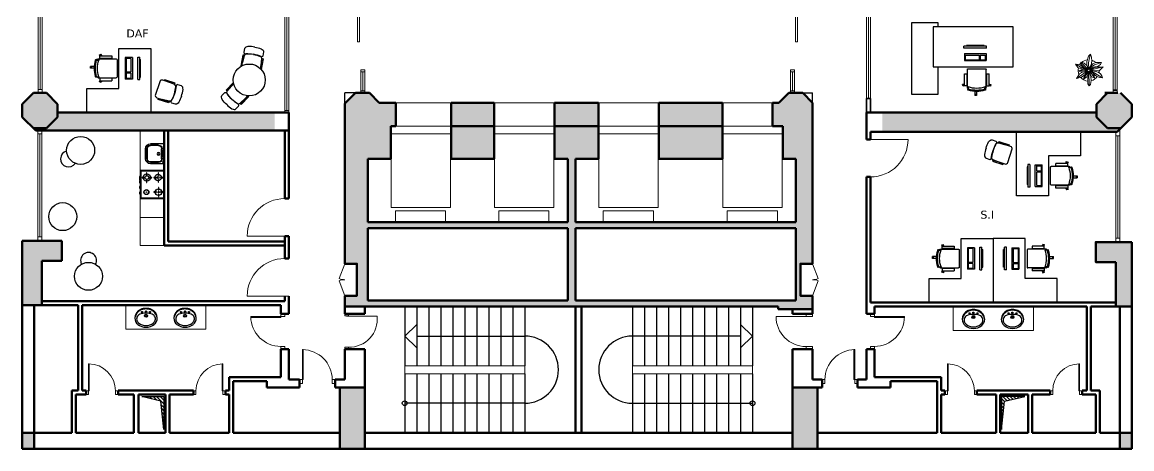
# Model space of a CAD drawing. Header units: millimetres. Extents: x 253 to 682, y -1208 to -847.
# Drawn here: x 324.19 to 351.91, y -913.86 to -903.19 of the extents above; entities that cross this region are included whole.
import ezdxf

# ---------------------------------------------------------------- set-up
doc = ezdxf.new("R2010")
doc.units = ezdxf.units.MM
doc.header["$LTSCALE"] = 10
doc.header["$MEASUREMENT"] = 0
doc.layers.add('a construire', color=7, linetype='Continuous', true_color=0xe60000)
for name, color, linetype in [('COTATION', 203, 'Continuous'), ('Escalier', 241, 'Continuous'), ('HACHURE', 252, 'Continuous'), ('Mobilier', 154, 'Continuous'), ('sanetaire', 4, 'Continuous'), ('Sanitaire', 4, 'Continuous'), ('SANITAIRES', 4, 'Continuous'), ('TEXTE', 1, 'Continuous'), ('TREE', 84, 'Continuous')]:
    doc.layers.add(name, color=color, linetype=linetype)
for name, color, linetype, lineweight in [('faux  plafond', 143, 'Continuous', 9), ('men-porte', 30, 'Continuous', 5), ('Men_porte', 30, 'Continuous', 5), ('MUR', 5, 'Continuous', 50), ('mur-bas', 190, 'Continuous', 20), ('SANIT', 8, 'Continuous', 0)]:
    doc.layers.add(name, color=color, linetype=linetype, lineweight=lineweight)
doc.layers.add('hachures++', color=7, linetype='Continuous', lineweight=5, true_color=0xa8a8a8)
doc.styles.add('Verdana', font='verdana.ttf')

# ---------------------------------------------------------------- blocks, each defined once
blk = doc.blocks.new('A$C091A745A')
at = {"layer": 'Men_porte'}
for p, q in [((0.816, 0.85), (0.796, 0.85)), ((0.796, 0.85), (0.796, 0.1)), ((0.816, 0.1), (0.816, 0.85)), ((0, 0.1), (0, 0)), ((0.07, 0.1), (0, 0.1)), ((0, 0), (0.07, 0)), ((0.07, 0), (0.07, 0.1)), ((0.816, 0.1), (0.796, 0.1)), ((0.816, 0), (0.816, 0.1)), ((0.816, 0.1), (0.886, 0.1)), ((0.886, 0), (0.816, 0)), ((0.886, 0.1), (0.886, 0))]:
    blk.add_line(p, q, dxfattribs=at)
blk.add_arc((0.823, 0.097), 0.753, 90.5347, 179.7782, dxfattribs=at)
blk = doc.blocks.new('LA-JA')
at = {"layer": 'SANITAIRES'}
for centre, radius in [((-0.1, -0.093), 0.015), ((0, -0.187), 0.0375), ((0, -0.187), 0.023), ((0, -0.08), 0.0175), ((0.1, -0.093), 0.015)]:
    blk.add_circle(centre, radius, dxfattribs=at)
for centre, radius, start, end in [((0, -0.352), 0.352, 90, 112.7144), ((0, -0.352), 0.352, 67.2856, 90), ((-0.024, -0.278), 0.258, 172.5047, 172.5047), ((-0.045, -0.244), 0.235, 112.7144, 180), ((-0.08, -0.244), 0.2, 180, 230.9171), ((-0.024, -0.278), 0.258, 112.1793, 169.0033), ((-0.114, -0.262), 0.121, 110.3585, 207.069), ((0.024, -0.278), 0.258, 7.4953, 7.4953), ((0, -0.57), 0.45, 90, 110.3585), ((0, -0.352), 0.336, 90, 111.2533), ((0, -0.352), 0.336, 68.7467, 90), ((0, -0.57), 0.45, 69.6415, 90), ((0.024, -0.278), 0.258, 10.9967, 67.8207), ((0.045, -0.244), 0.235, 0, 67.2856), ((0.114, -0.262), 0.121, 332.931, 69.6415), ((0.08, -0.244), 0.2, 309.0829, 0), ((-0.08, -0.244), 0.16, 207.069, 230.9171), ((0, -0.146), 0.327, 230.9171, 270), ((0, -0.146), 0.287, 230.9171, 270), ((0, -0.146), 0.287, 270, 309.0829), ((0, -0.146), 0.327, 270, 309.0829), ((0.08, -0.244), 0.16, 309.0829, 332.931)]:
    blk.add_arc(centre, radius, start, end, dxfattribs=at)
blk = doc.blocks.new('LAV')
blk.add_blockref('LA-JA', (-0.003, 0.302))
blk = doc.blocks.new('ENCIMERA')
at = {"layer": 'SANIT', "ltscale": 0.5}
blk.add_blockref('LAV', (0.003, -0.067), dxfattribs=at)
blk = doc.blocks.new('treee')
at = {"layer": 'mur-bas', "ltscale": 2}
for p, q in [((0.6, 0), (0, 0)), ((0.6, -2), (0.6, 0)), ((0.6, -2), (0, -2))]:
    blk.add_line(p, q, dxfattribs=at)
at = {"layer": 'sanetaire', "ltscale": 0.5, "rotation": 90}
for p in [(0.311, -0.521), (0.311, -1.496)]:
    blk.add_blockref('ENCIMERA', p, dxfattribs=at)
blk = doc.blocks.new('etetetetet555')
at = {"layer": 'Sanitaire'}
for p, q in [((0.059, -0.148), (0.059, -0.155)), ((0.124, -0.148), (0.059, -0.148)), ((0.059, -0.155), (0.124, -0.155)), ((0.124, -0.155), (0.124, -0.148)), ((0.179, -0.032), (0.172, -0.032)), ((0.172, -0.032), (0.172, -0.097)), ((0.172, -0.097), (0.179, -0.097)), ((0.179, -0.193), (0.172, -0.193)), ((0.172, -0.193), (0.172, -0.259)), ((0.172, -0.259), (0.179, -0.259)), ((0.179, -0.097), (0.179, -0.032)), ((0.179, -0.259), (0.179, -0.193)), ((0.223, -0.148), (0.223, -0.155)), ((0.288, -0.148), (0.223, -0.148)), ((0.223, -0.155), (0.288, -0.155)), ((0.288, -0.155), (0.288, -0.148)), ((0.423, -0.14), (0.423, -0.147)), ((0.489, -0.14), (0.423, -0.14)), ((0.423, -0.147), (0.489, -0.147)), ((0.489, -0.147), (0.489, -0.14)), ((0.543, -0.032), (0.536, -0.032)), ((0.536, -0.032), (0.536, -0.097)), ((0.536, -0.097), (0.543, -0.097)), ((0.543, -0.193), (0.536, -0.193)), ((0.536, -0.193), (0.536, -0.259)), ((0.536, -0.259), (0.543, -0.259)), ((0.543, -0.097), (0.543, -0.032)), ((0.543, -0.259), (0.543, -0.193)), ((0.587, -0.14), (0.587, -0.147)), ((0.652, -0.14), (0.587, -0.14)), ((0.587, -0.147), (0.652, -0.147)), ((0.652, -0.147), (0.652, -0.14)), ((0.054, -0.437), (0.054, -0.444)), ((0.119, -0.437), (0.054, -0.437)), ((0.054, -0.444), (0.119, -0.444)), ((0.119, -0.444), (0.119, -0.437)), ((0.179, -0.311), (0.172, -0.311)), ((0.172, -0.311), (0.172, -0.376)), ((0.172, -0.376), (0.179, -0.376)), ((0.179, -0.49), (0.172, -0.49)), ((0.172, -0.49), (0.172, -0.555)), ((0.179, -0.376), (0.179, -0.311)), ((0.179, -0.555), (0.179, -0.49)), ((0.233, -0.437), (0.233, -0.444)), ((0.298, -0.437), (0.233, -0.437)), ((0.233, -0.444), (0.298, -0.444)), ((0.298, -0.444), (0.298, -0.437)), ((0.172, -0.555), (0.179, -0.555))]:
    blk.add_line(p, q, dxfattribs=at)
for points in [[(0.7, -0.6), (0.7, 0), (0, 0), (0, -0.6)], [(0.684, -0.584), (0.684, -0.016), (0.016, -0.016), (0.016, -0.584)], [(0.153, -0.622), (0.195, -0.622), (0.195, -0.603), (0.153, -0.603)], [(0.21, -0.622), (0.252, -0.622), (0.252, -0.603), (0.21, -0.603)], [(0.268, -0.622), (0.31, -0.622), (0.31, -0.603), (0.268, -0.603)], [(0.402, -0.622), (0.443, -0.622), (0.443, -0.603), (0.402, -0.603)], [(0.541, -0.622), (0.582, -0.622), (0.582, -0.603), (0.541, -0.603)]]:
    blk.add_lwpolyline(points, close=True, dxfattribs=at)
for centre, radius in [((0.176, -0.156), 0.0801), ((0.175, -0.15), 0.0236), ((0.541, -0.144), 0.0801), ((0.54, -0.142), 0.0186), ((0.175, -0.439), 0.0917), ((0.176, -0.434), 0.0464), ((0.54, -0.448), 0.0626), ((0.54, -0.448), 0.0554), ((0.54, -0.448), 0.00649)]:
    blk.add_circle(centre, radius, dxfattribs=at)
blk = doc.blocks.new('zrzerer')
at = {"layer": 'Sanitaire', "extrusion": (0, 0, -1)}
for p, q in [((0, 0), (0, -0.346)), ((0, 0), (0.497, 0)), ((0.376, 0), (0.376, -0.054)), ((0.497, 0), (0.497, -0.346)), ((0.03, -0.145), (0.03, -0.346)), ((0.044, -0.145), (0.044, -0.346)), ((0.122, 0), (0.122, -0.054)), ((0.376, -0.054), (0.122, -0.054)), ((0.376, -0.067), (0.122, -0.067)), ((0.172, -0.008), (0.326, -0.008)), ((0.172, -0.008), (0.172, -0.046)), ((0.326, -0.046), (0.172, -0.046)), ((0.326, -0.008), (0.326, -0.046)), ((0.454, -0.145), (0.454, -0.346)), ((0.467, -0.145), (0.467, -0.346)), ((0.376, -0.424), (0.122, -0.424)), ((0.376, -0.437), (0.122, -0.437)), ((0.376, -0.467), (0.122, -0.467))]:
    blk.add_line(p, q, dxfattribs=at)
for centre, radius in [((-0.249, -0.145), 0.0346), ((-0.249, -0.145), 0.025), ((-0.248, -0.026), 0.0117), ((-0.455, -0.026), 0.0173)]:
    blk.add_circle(centre, radius, dxfattribs=at)
for centre, radius, start, end in [((-0.122, -0.145), 0.091, 360, 90), ((-0.122, -0.145), 0.078, 360, 90), ((-0.376, -0.145), 0.091, 90, 180), ((-0.376, -0.145), 0.078, 90, 180), ((-0.122, -0.346), 0.122, 270, 360), ((-0.122, -0.346), 0.091, 270, 360), ((-0.122, -0.346), 0.078, 270, 360), ((-0.376, -0.346), 0.122, 180, 270), ((-0.376, -0.346), 0.091, 180, 270), ((-0.376, -0.346), 0.078, 180, 270)]:
    blk.add_arc(centre, radius, start, end, dxfattribs=at)
blk = doc.blocks.new('A$C71B95275')
at = {"layer": 'Mobilier', "linetype": 'Continuous'}
for p, q in [((-0.049, 0.564), (-0.049, 0.665)), ((-0.004, 0.665), (-0.049, 0.665)), ((-0.004, 0.642), (-0.049, 0.642)), ((-0.004, 0.566), (-0.004, 0.665)), ((-0.342, 0.439), (-0.355, 0.397)), ((-0.31, 0.382), (-0.355, 0.397)), ((-0.341, 0.439), (-0.342, 0.439)), ((-0.31, 0.429), (-0.341, 0.439)), ((-0.32, 0.432), (-0.334, 0.389)), ((-0.333, 0.389), (-0.334, 0.389)), ((-0.319, 0.432), (-0.32, 0.432)), ((-0.31, 0.431), (-0.31, 0.429)), ((-0.247, 0.431), (-0.31, 0.431)), ((-0.31, 0.429), (-0.31, 0.131)), ((-0.247, 0.131), (-0.247, 0.431)), ((-0.236, 0.405), (-0.247, 0.408)), ((-0.236, 0.358), (-0.247, 0.361)), ((-0.235, 0.47), (-0.235, 0.02)), ((-0.219, 0.465), (-0.219, 0.514)), ((-0.205, 0.51), (-0.209, 0.455)), ((0.205, 0.51), (0.208, 0.455)), ((0.219, 0.465), (0.219, 0.514)), ((0.235, 0.47), (0.235, 0.02)), ((0.236, 0.405), (0.246, 0.408)), ((0.237, 0.358), (0.246, 0.361)), ((0.246, 0.131), (0.246, 0.431)), ((0.246, 0.431), (0.31, 0.431)), ((0.341, 0.439), (0.31, 0.429)), ((0.31, 0.431), (0.31, 0.131)), ((0.31, 0.382), (0.355, 0.396)), ((0.333, 0.389), (0.319, 0.432)), ((0.355, 0.396), (0.341, 0.439)), ((-0.31, 0.131), (-0.247, 0.131)), ((-0.215, 0), (0.215, 0)), ((0.246, 0.131), (0.31, 0.131))]:
    blk.add_line(p, q, dxfattribs=at)
for centre, radius, start, end in [((0, -0.151), 0.718, 73.4315, 106.5521), ((-0.215, 0.47), 0.02, 102.1178, 179.9693), ((-0.209, 0.523), 0.0139, 73.266, 284.3437), ((-0.21, 0.464), 0.00882, 170.4171, 282.3661), ((0, -0.151), 0.641, 71.0624, 108.9542), ((0, -0.151), 0.692, 72.7856, 107.2272), ((0.208, 0.523), 0.0139, 255.6431, 106.7208), ((0.21, 0.463), 0.00882, 257.6207, 9.5698), ((0.215, 0.47), 0.02, 0.031, 78.6402), ((0.215, 0.47), 0.02, 0.031, 78.6402), ((-0.215, 0.02), 0.02, 180, 270), ((0.215, 0.02), 0.02, 270, 0)]:
    blk.add_arc(centre, radius, start, end, dxfattribs=at)
blk = doc.blocks.new('BUREEAU SOTHERMA SEUL')
at = {"layer": 'Mobilier', "linetype": 'Continuous'}
for p, q in [((854.053, 199.522), (854.033, 199.522)), ((854.033, 199.522), (854.033, 199.08)), ((854.053, 199.582), (854.053, 199.02)), ((854.103, 199.582), (854.053, 199.582)), ((854.103, 199.582), (854.103, 199.02)), ((854.235, 199.032), (854.235, 199.572)), ((854.235, 199.572), (854.413, 199.572)), ((854.276, 199.552), (854.393, 199.552)), ((854.276, 199.424), (854.276, 199.552)), ((854.276, 199.424), (854.393, 199.424)), ((854.276, 199.399), (854.393, 199.399)), ((854.276, 199.054), (854.276, 199.399)), ((854.393, 199.424), (854.393, 199.552)), ((854.393, 199.054), (854.393, 199.399)), ((854.413, 199.032), (854.413, 199.572)), ((854.053, 199.08), (854.033, 199.08)), ((854.235, 199.032), (854.413, 199.032)), ((854.276, 199.054), (854.393, 199.054)), ((854.103, 199.02), (854.053, 199.02))]:
    blk.add_line(p, q, dxfattribs=at)
for points in [[(854.572, 199.802), (854.572, 198.802), (853.772, 198.802), (853.772, 200.402), (854.572, 200.402)], [(854.572, 200.402), (855.372, 200.402), (855.372, 199.802), (854.572, 199.802)]]:
    blk.add_lwpolyline(points, dxfattribs=at)
at = {"layer": 'Mobilier', "linetype": 'Continuous', "extrusion": (0, 0, -1), "zscale": -1, "rotation": 90}
blk.add_blockref('A$C71B95275', (-854.618, 199.302), dxfattribs=at)
blk = doc.blocks.new('chaise')
at = {"layer": 'Mobilier'}
for p, q in [((189.785, -15.466), (189.785, -15.739)), ((189.81, -15.466), (189.785, -15.466)), ((189.81, -15.741), (189.81, -15.466)), ((190.279, -15.741), (190.279, -15.466)), ((190.279, -15.466), (190.304, -15.466)), ((190.304, -15.466), (190.304, -15.741)), ((189.81, -15.741), (189.785, -15.741)), ((190.275, -15.785), (190.275, -15.65)), ((190.304, -15.741), (190.279, -15.741)), ((189.873, -15.844), (190.233, -15.844))]:
    blk.add_line(p, q, dxfattribs=at)
for points in [[(190.045, -15.217, 0.000357), (190.044, -15.217, 0.053044), (189.877, -15.229, 0.091175), (189.824, -15.256, 0.236978), (189.803, -15.296), (189.803, -15.391, 0.47853), (189.84, -15.42, -0.054863), (190.044, -15.399, -0.054863)], [(190.045, -15.217, 0.000357), (190.044, -15.217, 0.053044), (189.877, -15.229, 0.091175), (189.824, -15.256, 0.236978), (189.803, -15.296), (189.803, -15.391, 0.47853), (189.84, -15.42, -0.054863), (190.044, -15.399, -0.054863)], [(190.045, -15.217, -0.000357), (190.046, -15.217, -0.053044), (190.212, -15.229, -0.091175), (190.266, -15.256, -0.236978), (190.286, -15.296), (190.286, -15.391, -0.47853), (190.249, -15.42, 0.054863), (190.045, -15.399, 0.054863)], [(190.045, -15.217, -0.000357), (190.046, -15.217, -0.053044), (190.212, -15.229, -0.091175), (190.266, -15.256, -0.236978), (190.286, -15.296), (190.286, -15.391, -0.47853), (190.249, -15.42, 0.054863), (190.045, -15.399, 0.054863)], [(190.045, -15.403, 0.050519), (189.864, -15.421, 0.341556), (189.824, -15.467), (189.815, -15.647), (189.813, -15.784)], [(190.045, -15.403, -0.050519), (190.225, -15.421, -0.341556), (190.265, -15.467), (190.275, -15.65)], [(190.045, -15.403, -0.050519), (190.225, -15.421, -0.341556), (190.265, -15.467), (190.275, -15.65)]]:
    blk.add_lwpolyline(points, format="xyb", dxfattribs=at)
for centre, start, end in [((189.873, -15.784), 180, 270), ((190.215, -15.785), 270, 0)]:
    blk.add_arc(centre, 0.06, start, end, dxfattribs=at)
blk = doc.blocks.new('BUREAU SOTHERMA')
at = {"layer": 'Mobilier', "linetype": 'Continuous'}
for p, q in [((845.92, 226.059), (846.46, 226.059)), ((845.92, 225.881), (845.92, 226.059)), ((845.943, 225.922), (845.943, 226.039)), ((845.943, 226.039), (846.287, 226.039)), ((845.943, 225.922), (846.287, 225.922)), ((846.287, 225.922), (846.287, 226.039)), ((846.313, 225.922), (846.313, 226.039)), ((846.313, 226.039), (846.441, 226.039)), ((846.313, 225.922), (846.441, 225.922)), ((846.441, 225.922), (846.441, 226.039)), ((846.46, 225.881), (846.46, 226.059)), ((845.908, 225.749), (845.908, 225.699)), ((846.471, 225.749), (845.908, 225.749)), ((846.471, 225.699), (845.908, 225.699)), ((845.92, 225.881), (846.46, 225.881)), ((845.969, 225.699), (845.969, 225.679)), ((846.411, 225.679), (845.969, 225.679)), ((846.411, 225.699), (846.411, 225.679)), ((846.471, 225.749), (846.471, 225.699))]:
    blk.add_line(p, q, dxfattribs=at)
for points in [[(847.29, 226.218), (847.29, 227.018), (846.69, 227.018), (846.69, 226.218)], [(846.69, 226.218), (845.69, 226.218), (845.69, 225.418), (847.29, 225.418), (847.29, 226.218)]]:
    blk.add_lwpolyline(points, dxfattribs=at)
at = {"layer": 'COTATION', "xscale": -1, "rotation": 198.1145937801572}
blk.add_blockref('chaise', (670.988, 151.105), dxfattribs=at)
at = {"layer": 'Mobilier', "linetype": 'Continuous'}
blk.add_blockref('A$C71B95275', (846.19, 226.264), dxfattribs=at)
blk = doc.blocks.new('table invité')
at = {"layer": 'Mobilier'}
for p, q in [((0.221, 0.605), (0.026, 0.41)), ((0.049, 0.397), (0.239, 0.587)), ((0.239, 0.587), (0.221, 0.605)), ((0.026, 0.41), (0.039, 0.398)), ((0.054, 0.396), (0.111, 0.453)), ((0.392, 0.078), (0.57, 0.255)), ((0.588, 0.237), (0.397, 0.047)), ((0.57, 0.255), (0.588, 0.237)), ((-0.363, -0.52), (-0.307, -0.256)), ((-0.338, -0.525), (-0.363, -0.52)), ((-0.286, -0.28), (-0.338, -0.525)), ((0.176, -0.359), (0.121, -0.622)), ((0.145, -0.627), (0.202, -0.358)), ((0.171, -0.362), (0.155, -0.44)), ((0.202, -0.358), (0.185, -0.354)), ((0.121, -0.622), (0.145, -0.627))]:
    blk.add_line(p, q, dxfattribs=at)
for points in [[(0.449, 0.465, 0.050519), (0.308, 0.58, 0.341556), (0.247, 0.576), (0.111, 0.453)], [(0.449, 0.465, 0.050519), (0.308, 0.58, 0.341556), (0.247, 0.576), (0.111, 0.453)], [(0.581, 0.597, 0.000357), (0.58, 0.598, 0.053044), (0.453, 0.707, 0.091175), (0.397, 0.726, 0.236978), (0.354, 0.712), (0.287, 0.644, 0.47853), (0.292, 0.598, -0.054863), (0.451, 0.469, -0.054863)], [(0.581, 0.597, 0.000357), (0.58, 0.598, 0.053044), (0.453, 0.707, 0.091175), (0.397, 0.726, 0.236978), (0.354, 0.712), (0.287, 0.644, 0.47853), (0.292, 0.598, -0.054863), (0.451, 0.469, -0.054863)], [(0.581, 0.597, -0.000357), (0.581, 0.596, -0.053044), (0.69, 0.469, -0.091175), (0.709, 0.413, -0.236978), (0.695, 0.37), (0.628, 0.303, -0.47853), (0.581, 0.308, 0.054863), (0.452, 0.468, 0.054863)], [(0.581, 0.597, -0.000357), (0.581, 0.596, -0.053044), (0.69, 0.469, -0.091175), (0.709, 0.413, -0.236978), (0.695, 0.37), (0.628, 0.303, -0.47853), (0.581, 0.308, 0.054863), (0.452, 0.468, 0.054863)], [(0.449, 0.465, -0.050519), (0.563, 0.325, -0.341556), (0.559, 0.264), (0.438, 0.13), (0.392, 0.082)], [(-0.122, -0.635, -0.050519), (-0.294, -0.58, -0.341556), (-0.324, -0.526), (-0.296, -0.348), (-0.283, -0.283)], [(-0.122, -0.635, 0.050519), (0.059, -0.654, 0.341556), (0.107, -0.617), (0.155, -0.44)], [(-0.122, -0.635, 0.050519), (0.059, -0.654, 0.341556), (0.107, -0.617), (0.155, -0.44)], [(-0.16, -0.817, -0.000357), (-0.161, -0.817, -0.053044), (-0.321, -0.77, -0.091175), (-0.368, -0.733, -0.236978), (-0.38, -0.69), (-0.36, -0.597, -0.47853), (-0.318, -0.576, 0.054863), (-0.123, -0.639, 0.054863)], [(-0.16, -0.817, -0.000357), (-0.161, -0.817, -0.053044), (-0.321, -0.77, -0.091175), (-0.368, -0.733, -0.236978), (-0.38, -0.69), (-0.36, -0.597, -0.47853), (-0.318, -0.576, 0.054863), (-0.123, -0.639, 0.054863)], [(-0.16, -0.817, 0.000357), (-0.159, -0.817, 0.053044), (0.007, -0.839, 0.091175), (0.064, -0.825, 0.236978), (0.092, -0.79), (0.112, -0.696, 0.47853), (0.082, -0.66, -0.054863), (-0.122, -0.639, -0.054863)], [(-0.16, -0.817, 0.000357), (-0.159, -0.817, 0.053044), (0.007, -0.839, 0.091175), (0.064, -0.825, 0.236978), (0.092, -0.79), (0.112, -0.696, 0.47853), (0.082, -0.66, -0.054863), (-0.122, -0.639, -0.054863)]]:
    blk.add_lwpolyline(points, format="xyb", dxfattribs=at)
at = {"layer": 'Mobilier', "ltscale": 3}
blk.add_circle((0, 0), 0.4, dxfattribs=at)
blk = doc.blocks.new('PIANTA 01')
at = {"layer": 'TREE', "lineweight": 0}
for p, q in [((354.344, -899.527), (354.331, -899.466)), ((354.331, -899.466), (354.417, -899.492)), ((354.52, -899.649), (354.331, -899.466)), ((354.417, -899.492), (354.489, -899.562)), ((354.481, -899.45), (354.524, -899.317)), ((354.484, -899.532), (354.481, -899.45)), ((354.524, -899.317), (354.575, -899.272)), ((354.525, -899.487), (354.549, -899.357)), ((354.535, -899.645), (354.525, -899.487)), ((354.549, -899.357), (354.575, -899.272)), ((354.575, -899.272), (354.6, -899.34)), ((354.608, -899.447), (354.591, -899.535)), ((354.591, -899.561), (354.638, -899.507)), ((354.6, -899.34), (354.608, -899.447)), ((354.608, -899.422), (354.604, -899.421)), ((354.638, -899.507), (354.711, -899.48)), ((354.674, -899.536), (354.849, -899.479)), ((354.711, -899.48), (354.849, -899.479)), ((354.849, -899.479), (354.824, -899.523)), ((354.258, -899.601), (354.205, -899.518)), ((354.205, -899.518), (354.276, -899.527)), ((354.369, -899.617), (354.211, -899.52)), ((354.494, -899.697), (354.225, -899.879)), ((354.225, -899.879), (354.298, -899.757)), ((354.377, -899.649), (354.258, -899.601)), ((354.276, -899.527), (354.355, -899.561)), ((354.279, -899.686), (354.335, -899.664)), ((354.494, -899.673), (354.279, -899.686)), ((354.322, -899.713), (354.279, -899.686)), ((354.298, -899.757), (354.374, -899.72)), ((354.303, -899.537), (354.302, -899.539)), ((354.41, -899.709), (354.322, -899.713)), ((354.335, -899.664), (354.397, -899.654)), ((354.415, -899.598), (354.344, -899.527)), ((354.44, -899.773), (354.354, -899.847)), ((354.355, -899.561), (354.402, -899.614)), ((354.505, -899.657), (354.369, -899.617)), ((354.374, -899.72), (354.494, -899.697)), ((354.505, -899.657), (354.377, -899.649)), ((354.397, -899.654), (354.494, -899.673)), ((354.521, -899.698), (354.401, -899.895)), ((354.402, -899.614), (354.505, -899.657)), ((354.494, -899.673), (354.41, -899.709)), ((354.52, -899.649), (354.415, -899.598)), ((354.43, -899.793), (354.49, -899.74)), ((354.494, -899.697), (354.44, -899.773)), ((354.51, -899.784), (354.481, -899.839)), ((354.535, -899.645), (354.484, -899.532)), ((354.489, -899.562), (354.52, -899.649)), ((354.49, -899.74), (354.521, -899.698)), ((354.494, -899.673), (354.505, -899.657)), ((354.494, -899.697), (354.494, -899.673)), ((354.521, -899.698), (354.494, -899.697)), ((354.505, -899.657), (354.52, -899.649)), ((354.508, -899.915), (354.521, -899.779)), ((354.521, -899.698), (354.51, -899.784)), ((354.52, -899.649), (354.535, -899.645)), ((354.535, -899.704), (354.521, -899.698)), ((354.521, -899.779), (354.535, -899.702)), ((354.591, -899.535), (354.535, -899.645)), ((354.535, -899.645), (354.56, -899.654)), ((354.555, -899.692), (354.535, -899.704)), ((354.535, -899.702), (354.545, -900.064)), ((354.535, -899.704), (354.581, -899.83)), ((354.563, -899.672), (354.555, -899.692)), ((354.555, -899.692), (354.63, -899.739)), ((354.572, -899.792), (354.555, -899.692)), ((354.555, -899.692), (354.679, -899.856)), ((354.559, -899.64), (354.591, -899.561)), ((354.56, -899.654), (354.559, -899.64)), ((354.56, -899.654), (354.604, -899.585)), ((354.612, -899.622), (354.56, -899.654)), ((354.56, -899.654), (354.563, -899.672)), ((354.563, -899.672), (354.895, -899.585)), ((354.563, -899.672), (354.692, -899.601)), ((354.722, -899.684), (354.563, -899.672)), ((354.563, -899.672), (354.766, -899.72)), ((354.687, -899.781), (354.563, -899.672)), ((354.563, -899.672), (354.873, -899.859)), ((354.604, -899.585), (354.674, -899.536)), ((354.652, -899.597), (354.612, -899.622)), ((354.63, -899.739), (354.664, -899.808)), ((354.683, -899.583), (354.652, -899.597)), ((354.754, -899.578), (354.683, -899.583)), ((354.733, -899.827), (354.687, -899.781)), ((354.692, -899.601), (354.895, -899.585)), ((354.797, -899.674), (354.722, -899.684)), ((354.824, -899.523), (354.754, -899.578)), ((354.766, -899.72), (354.824, -899.76)), ((354.778, -899.567), (354.775, -899.563)), ((354.796, -899.677), (354.796, -899.674)), ((354.895, -899.585), (354.797, -899.674)), ((354.824, -899.76), (354.861, -899.814)), ((354.354, -899.847), (354.225, -899.879)), ((354.401, -899.895), (354.43, -899.793)), ((354.481, -899.839), (354.401, -899.895)), ((354.512, -900.013), (354.508, -899.915)), ((354.508, -899.941), (354.509, -899.941)), ((354.545, -900.064), (354.512, -900.013)), ((354.573, -900.03), (354.545, -900.064)), ((354.604, -899.831), (354.572, -899.792)), ((354.596, -899.93), (354.573, -900.03)), ((354.581, -899.83), (354.596, -899.93)), ((354.679, -899.856), (354.604, -899.831)), ((354.664, -899.808), (354.679, -899.856)), ((354.808, -899.852), (354.733, -899.827)), ((354.873, -899.859), (354.808, -899.852)), ((354.861, -899.814), (354.873, -899.859))]:
    blk.add_line(p, q, dxfattribs=at)
for radius, start, end in [(0.268, 137.2259, 149.2259), (0.268, 98.3326, 131.3326), (0.263, 47.4717, 73.4717), (0.268, 165.5476, 202.5476), (0.267, 17.7994, 23.7994), (0.263, 346.4589, 359.4589), (0.268, 221.5623, 264.5623), (0.263, 283.8243, 323.8243)]:
    blk.add_arc((354.533, -899.674), radius, start, end, dxfattribs=at)

msp = doc.modelspace()

# ---------------------------------------------------------------- hatches: boundary and pattern name
at = {"layer": 'hachures++'}
h = msp.add_hatch(color=256, dxfattribs=at)
h.dxf.hatch_style = 1
h.paths.add_polyline_path([(325.077, -905.235), (324.797, -904.955), (324.472, -904.955), (324.192, -905.235), (324.192, -905.56), (324.472, -905.84), (324.797, -905.84), (325.077, -905.56)])
h = msp.add_hatch(color=256, dxfattribs=at)
h.dxf.hatch_style = 1
h.paths.add_polyline_path([(337.826, -908.339), (337.826, -910.151), (332.827, -910.151), (332.827, -908.339)], flags=16)
h.paths.add_polyline_path([(338.015, -908.339), (343.516, -908.339), (343.516, -910.151), (338.015, -910.151)], flags=16)
h.paths.add_polyline_path([(343.048, -905.202), (343.048, -905.792), (343.194, -905.792), (343.194, -906.608), (343.516, -906.608), (343.516, -908.189), (338.015, -908.189), (338.015, -906.608), (338.589, -906.608), (338.589, -905.792), (337.489, -905.792), (337.489, -906.608), (337.826, -906.608), (337.826, -908.189), (332.827, -908.189), (332.827, -906.608), (333.397, -906.608), (333.397, -905.202), (333.107, -905.202), (332.867, -904.955), (332.518, -904.955), (332.252, -905.221), (332.252, -909.228), (332.552, -909.228), (332.552, -910.028), (332.252, -910.028), (332.252, -910.301), (343.079, -910.301), (343.079, -910.364), (343.932, -910.364), (343.932, -910.028), (343.632, -910.028), (343.632, -909.228), (343.932, -909.228), (343.932, -905.202)])
h.paths.add_polyline_path([(343.712, -905.202), (343.932, -905.202), (343.692, -904.955), (343.343, -904.955), (343.095, -905.203)])
h = msp.add_hatch(color=256, dxfattribs=at)
h.dxf.hatch_style = 1
h.paths.add_polyline_path([(351.912, -905.235), (351.632, -904.955), (351.307, -904.955), (351.027, -905.235), (351.027, -905.56), (351.307, -905.84), (351.632, -905.84), (351.912, -905.56)])
h = msp.add_hatch(color=256, dxfattribs=at)
h.dxf.hatch_style = 1
h.paths.add_polyline_path([(342.933, -905.202), (342.933, -905.792), (343.048, -905.792), (343.048, -905.202)])
h.paths.add_polyline_path([(340.099, -905.202), (340.099, -905.792), (341.684, -905.792), (341.684, -905.202)])
h.paths.add_polyline_path([(337.489, -905.202), (337.489, -905.792), (338.589, -905.792), (338.589, -905.202)])
h.paths.add_polyline_path([(334.907, -905.202), (334.907, -905.792), (335.979, -905.792), (335.979, -905.202)])
h.paths.add_polyline_path([(333.527, -905.792), (333.527, -905.202), (333.397, -905.202), (333.397, -905.792)])
h = msp.add_hatch(color=256, dxfattribs=at)
h.dxf.hatch_style = 1
h.paths.add_polyline_path([(330.502, -905.899), (330.502, -905.442), (325.077, -905.442), (325.077, -905.56), (324.797, -905.84), (324.472, -905.84), (324.531, -905.899)])
h = msp.add_hatch(color=256, dxfattribs=at)
h.dxf.hatch_style = 1
h.paths.add_polyline_path([(351.512, -905.929), (351.632, -905.84), (351.307, -905.84), (351.027, -905.56), (351.027, -905.442), (345.682, -905.442), (345.682, -905.929)])
h = msp.add_hatch(color=256, dxfattribs=at)
h.dxf.hatch_style = 1
h.paths.add_polyline_path([(335.979, -905.792), (334.907, -905.792), (334.907, -906.608), (335.979, -906.608)])
h.paths.add_polyline_path([(341.684, -905.792), (340.099, -905.792), (340.099, -906.608), (341.684, -906.608)])
h = msp.add_hatch(color=256, dxfattribs=at)
h.dxf.hatch_style = 1
h.paths.add_polyline_path([(324.192, -913.459), (324.192, -913.859), (324.492, -913.859), (324.492, -913.459)])
h.paths.add_polyline_path([(324.192, -908.659), (324.192, -910.269), (324.682, -910.269), (324.682, -909.159), (325.182, -909.159), (325.182, -908.659)])
h = msp.add_hatch(color=256, dxfattribs=at)
h.dxf.hatch_style = 1
h.paths.add_polyline_path([(351.912, -913.859), (351.912, -913.459), (351.612, -913.459), (351.612, -913.859)])
h.paths.add_polyline_path([(351.912, -910.299), (351.912, -908.689), (351.012, -908.689), (351.012, -909.189), (351.512, -909.189), (351.512, -910.299)])
h = msp.add_hatch(color=256, dxfattribs=at)
h.dxf.hatch_style = 1
h.paths.add_polyline_path([(332.748, -913.859), (332.748, -912.328), (332.127, -912.328), (332.127, -913.859)])
h.paths.add_polyline_path([(344.056, -913.859), (344.056, -912.328), (343.436, -912.328), (343.436, -913.859)])
h = msp.add_hatch(dxfattribs=at)
h.set_pattern_fill('ANSI31', color=256, scale=0.5, angle=-90)
h.set_pattern_definition([(315, (333223.998664, -291112.29964), (0.044194173824, 0.044194173824), [])])
h.paths.add_polyline_path([(327.181, -912.549), (327.734, -912.549), (327.734, -913.374), (327.658, -912.67)])
h = msp.add_hatch(dxfattribs=at)
h.set_pattern_fill('ANSI31', color=256, scale=0.5, angle=-90)
h.set_pattern_definition([(315, (333223.486, -291112.29964), (0.044194173824, 0.044194173824), [])])
h.paths.add_polyline_path([(349.241, -912.549), (348.658, -912.549), (348.658, -913.374), (348.734, -912.67)])

# ---------------------------------------------------------------- linework, layer by layer
at = {"layer": 'Escalier'}
for p, q in [((333.748, -910.301), (333.748, -911.78)), ((334.048, -910.301), (334.048, -911.78)), ((334.348, -910.301), (334.348, -911.78)), ((334.648, -910.301), (334.648, -911.78)), ((334.948, -910.301), (334.948, -911.78)), ((335.248, -910.301), (335.248, -911.78)), ((335.548, -910.301), (335.548, -911.78)), ((335.848, -910.301), (335.848, -911.78)), ((336.148, -910.301), (336.148, -911.78)), ((336.448, -910.301), (336.448, -911.78)), ((336.748, -910.301), (336.748, -911.78)), ((339.436, -910.301), (339.436, -911.78)), ((339.736, -910.301), (339.736, -911.78)), ((340.036, -910.301), (340.036, -911.78)), ((340.336, -910.301), (340.336, -911.78)), ((340.636, -910.301), (340.636, -911.78)), ((340.936, -910.301), (340.936, -911.78)), ((341.236, -910.301), (341.236, -911.78)), ((341.536, -910.301), (341.536, -911.78)), ((341.836, -910.301), (341.836, -911.78)), ((342.136, -910.301), (342.136, -911.78)), ((342.436, -910.301), (342.436, -911.78)), ((333.748, -911.04), (334.048, -910.749)), ((342.436, -911.04), (342.136, -910.749)), ((333.748, -911.04), (334.048, -911.332)), ((334.048, -911.04), (336.748, -911.04)), ((342.136, -911.04), (339.436, -911.04)), ((342.436, -911.04), (342.136, -911.332)), ((333.748, -911.98), (333.748, -913.459)), ((334.048, -911.98), (334.048, -913.459)), ((334.348, -911.98), (334.348, -913.459)), ((334.648, -911.98), (334.648, -913.459)), ((334.948, -911.98), (334.948, -913.459)), ((335.248, -911.98), (335.248, -913.459)), ((335.548, -911.98), (335.548, -913.459)), ((335.848, -911.98), (335.848, -913.459)), ((336.148, -911.98), (336.148, -913.459)), ((336.448, -911.98), (336.448, -913.459)), ((336.748, -911.98), (336.748, -913.459)), ((339.436, -911.98), (339.436, -913.459)), ((339.736, -911.98), (339.736, -913.459)), ((340.036, -911.98), (340.036, -913.459)), ((340.336, -911.98), (340.336, -913.459)), ((340.636, -911.98), (340.636, -913.459)), ((340.936, -911.98), (340.936, -913.459)), ((341.236, -911.98), (341.236, -913.459)), ((341.536, -911.98), (341.536, -913.459)), ((341.836, -911.98), (341.836, -913.459)), ((342.136, -911.98), (342.136, -913.459)), ((342.436, -911.98), (342.436, -913.459)), ((336.748, -912.719), (333.748, -912.719)), ((339.436, -912.719), (342.436, -912.719))]:
    msp.add_line(p, q, dxfattribs=at)
for centre in [(333.748, -912.719), (342.436, -912.719)]:
    msp.add_circle(centre, 0.06, dxfattribs=at)
for centre, start, end in [((336.748, -911.88), 270, 90), ((339.436, -911.88), 90, 270)]:
    msp.add_arc(centre, 0.84, start, end, dxfattribs=at)
at = {"layer": 'faux  plafond', "lineweight": 30, "ltscale": 2}
for p, q in [((332.518, -904.955), (332.252, -904.955)), ((332.252, -905.221), (332.252, -904.955)), ((343.692, -904.955), (343.932, -904.955)), ((343.932, -905.202), (343.932, -904.955))]:
    msp.add_line(p, q, dxfattribs=at)
at = {"layer": 'HACHURE'}
for points in [[(327.181, -912.549), (327.734, -912.549), (327.734, -913.374), (327.658, -912.67), (327.181, -912.549)], [(327.181, -912.549), (327.734, -912.549), (327.734, -913.374), (327.658, -912.67), (327.181, -912.549)], [(349.241, -912.549), (348.658, -912.549), (348.658, -913.374), (348.734, -912.67), (349.241, -912.549)], [(349.241, -912.549), (348.658, -912.549), (348.658, -913.374), (348.734, -912.67), (349.241, -912.549)]]:
    msp.add_lwpolyline(points, dxfattribs=at)
at = {"layer": 'men-porte', "ltscale": 3}
for points in [[(324.592, -897.742), (324.592, -904.955)], [(324.692, -897.742), (324.692, -904.955)], [(324.592, -904.872), (324.692, -904.872)], [(330.752, -905.399), (330.852, -905.399)]]:
    msp.add_lwpolyline(points, dxfattribs=at)
at = {"layer": 'Men_porte'}
for p, q in [((351.442, -898.652), (351.442, -904.972)), ((351.542, -898.552), (351.542, -904.972)), ((324.642, -902.422), (324.642, -904.872)), ((351.492, -902.302), (351.492, -904.892)), ((324.582, -908.659), (324.582, -905.899)), ((324.582, -905.982), (324.682, -905.982)), ((324.632, -908.559), (324.632, -905.982)), ((324.682, -908.659), (324.682, -905.899)), ((324.582, -908.559), (324.682, -908.559)), ((332.252, -909.228), (332.11, -909.602)), ((332.252, -909.228), (332.11, -909.602)), ((343.932, -909.228), (344.074, -909.602)), ((343.932, -909.228), (344.074, -909.602)), ((332.252, -910.028), (332.11, -909.654)), ((332.252, -910.028), (332.11, -909.654)), ((343.932, -910.028), (344.074, -909.654)), ((343.932, -910.028), (344.074, -909.654)), ((343.844, -910.55), (343.024, -910.55))]:
    msp.add_line(p, q, dxfattribs=at)
at = {"layer": 'Men_porte', "ltscale": 2}
for p, q in [((345.282, -905.092), (345.282, -902.532)), ((345.332, -905.092), (345.332, -902.532)), ((345.382, -905.092), (345.382, -902.532)), ((330.752, -905.442), (330.752, -902.998)), ((330.802, -905.399), (330.802, -902.998)), ((330.852, -905.442), (330.852, -902.998)), ((332.652, -904.955), (332.652, -904.378)), ((332.752, -904.378), (332.652, -904.378)), ((332.752, -904.428), (332.652, -904.428)), ((332.702, -904.905), (332.702, -904.428)), ((332.752, -904.955), (332.752, -904.378)), ((343.382, -904.955), (343.382, -904.378)), ((343.382, -904.378), (343.482, -904.378)), ((343.382, -904.428), (343.482, -904.428)), ((343.432, -904.905), (343.432, -904.428)), ((343.482, -904.955), (343.482, -904.378)), ((332.752, -904.905), (332.652, -904.905)), ((343.382, -904.905), (343.482, -904.905)), ((351.442, -904.875), (351.542, -904.875)), ((351.442, -904.892), (351.542, -904.892)), ((333.527, -905.202), (334.907, -905.202)), ((335.979, -905.202), (337.489, -905.202)), ((338.589, -905.202), (340.099, -905.202)), ((341.684, -905.202), (342.933, -905.202)), ((333.527, -905.792), (334.907, -905.792)), ((335.979, -905.792), (337.489, -905.792)), ((338.589, -905.792), (340.099, -905.792)), ((341.684, -905.792), (342.933, -905.792)), ((351.612, -908.689), (351.612, -905.86)), ((345.382, -906.118), (346.322, -906.118)), ((351.512, -908.689), (351.512, -905.929)), ((351.612, -906.029), (351.512, -906.029)), ((351.562, -908.589), (351.562, -906.029)), ((330.752, -908.539), (329.812, -908.539)), ((351.512, -908.589), (351.612, -908.589)), ((330.852, -910.039), (329.812, -910.039))]:
    msp.add_line(p, q, dxfattribs=at)
at = {"layer": 'Men_porte', "color": 4, "ltscale": 2}
for points in [[(332.622, -902.478), (332.622, -903.678), (332.572, -903.678), (332.572, -902.478)], [(343.512, -902.478), (343.512, -903.678), (343.562, -903.678), (343.562, -902.478)]]:
    msp.add_lwpolyline(points, close=True, dxfattribs=at)
at = {"layer": 'Men_porte', "lineweight": 35, "ltscale": 2}
for points in [[(345.282, -905.092), (345.382, -905.092)], [(345.282, -905.092), (345.282, -905.442)], [(345.382, -905.092), (345.382, -905.442)]]:
    msp.add_lwpolyline(points, dxfattribs=at)
at = {"layer": 'Men_porte'}
for points in [[(332.344, -910.482), (332.344, -910.536), (332.252, -910.536), (332.252, -910.482)], [(343.773, -910.482), (343.932, -910.482), (343.932, -910.55), (343.773, -910.55)], [(332.344, -911.314), (332.344, -911.368), (332.252, -911.368), (332.252, -911.314)], [(343.773, -911.3), (343.932, -911.3), (343.932, -911.368), (343.773, -911.368)]]:
    msp.add_lwpolyline(points, close=True, dxfattribs=at)
msp.add_lwpolyline([(332.344, -911.314, 0.461572), (333.056, -910.541), (332.297, -910.541)], format="xyb", dxfattribs=at)
at = {"layer": 'Men_porte', "ltscale": 2}
for centre, start, end in [((345.382, -906.118), 270, 0), ((330.752, -908.539), 90, 180), ((330.752, -910.039), 90, 180)]:
    msp.add_arc(centre, 0.94, start, end, dxfattribs=at)
at = {"layer": 'Men_porte'}
for centre, radius, start, end in [((332.252, -909.228), 0.4, 249.213, 270), ((332.252, -909.228), 0.4, 249.213, 270), ((332.252, -910.028), 0.4, 90, 110.787), ((332.252, -910.028), 0.4, 90, 110.787), ((343.932, -909.228), 0.4, 270, 290.787), ((343.932, -909.228), 0.4, 270, 290.787), ((343.932, -910.028), 0.4, 69.213, 90), ((343.932, -910.028), 0.4, 69.213, 90), ((343.773, -910.55), 0.749, 180, 270)]:
    msp.add_arc(centre, radius, start, end, dxfattribs=at)
at = {"layer": 'Mobilier', "linetype": 'Continuous'}
for p, q in [((347.718, -903.837, 0), (347.718, -903.786, 0)), ((348.28, -903.786, 0), (347.718, -903.786, 0)), ((348.28, -903.837, 0), (347.718, -903.837, 0)), ((347.778, -903.786, 0), (347.778, -903.766, 0)), ((348.22, -903.766, 0), (347.778, -903.766, 0)), ((348.22, -903.786, 0), (348.22, -903.766, 0)), ((348.28, -903.837, 0), (348.28, -903.786, 0)), ((347.73, -903.969, 0), (348.27, -903.969, 0)), ((347.73, -903.969, 0), (347.73, -904.147, 0)), ((347.73, -904.147, 0), (348.27, -904.147, 0)), ((347.752, -904.01, 0), (347.752, -904.127, 0)), ((347.752, -904.01, 0), (348.097, -904.01, 0)), ((347.752, -904.127, 0), (348.097, -904.127, 0)), ((348.097, -904.01, 0), (348.097, -904.127, 0)), ((348.123, -904.01, 0), (348.123, -904.127, 0)), ((348.123, -904.01, 0), (348.25, -904.01, 0)), ((348.123, -904.127, 0), (348.25, -904.127, 0)), ((348.25, -904.01, 0), (348.25, -904.127, 0)), ((348.27, -903.969, 0), (348.27, -904.147, 0))]:
    msp.add_line(p, q, dxfattribs=at)
at = {"layer": 'Mobilier', "ltscale": 3}
msp.add_lwpolyline([(347.07, -904.305), (347.07, -904.995), (346.42, -904.995), (346.42, -903.195), (347.07, -903.195), (347.07, -903.305)], dxfattribs=at)
msp.add_lwpolyline([(346.947, -904.305), (348.947, -904.305), (348.947, -903.305), (346.947, -903.305)], close=True, dxfattribs=at)
for centre in [(325.651, -906.395), (325.205, -908.051), (325.848, -909.544)]:
    msp.add_circle(centre, 0.35, dxfattribs=at)
for centre, start, end in [((325.349, -906.608), 103.8317, 326.6747), ((325.851, -909.149), 331.759, 207.48)]:
    msp.add_arc(centre, 0.2, start, end, dxfattribs=at)
at = {"layer": 'MUR', "ltscale": 2}
for p, q in [((324.472, -904.955), (324.192, -905.235)), ((324.797, -904.955), (324.472, -904.955)), ((325.077, -905.235), (324.797, -904.955)), ((351.307, -904.955), (351.027, -905.235)), ((351.562, -904.955), (351.237, -904.955)), ((351.912, -905.235), (351.632, -904.955)), ((324.192, -905.56), (324.192, -905.235)), ((351.027, -905.235), (351.027, -905.56)), ((351.912, -905.56), (351.912, -905.235)), ((324.797, -905.84), (325.077, -905.56)), ((351.027, -905.56), (351.307, -905.84)), ((351.542, -905.929), (351.912, -905.56)), ((324.797, -905.84), (324.472, -905.84)), ((351.632, -905.84), (351.307, -905.84))]:
    msp.add_line(p, q, dxfattribs=at)
at = {"layer": 'MUR'}
for p, q in [((332.518, -904.955), (332.252, -905.221)), ((332.518, -904.955), (332.867, -904.955)), ((332.518, -904.955), (332.867, -904.955)), ((332.867, -904.955), (333.107, -905.202)), ((343.343, -904.955), (343.096, -905.202)), ((343.343, -904.955), (343.692, -904.955)), ((343.343, -904.955), (343.692, -904.955)), ((343.692, -904.955), (343.932, -905.202)), ((325.077, -905.235), (325.077, -905.56)), ((332.252, -909.228), (332.252, -905.221)), ((333.107, -905.202), (333.527, -905.202)), ((333.527, -905.792), (333.527, -905.202)), ((334.907, -905.202), (335.979, -905.202)), ((334.907, -905.792), (334.907, -905.202)), ((335.979, -905.792), (335.979, -905.202)), ((337.489, -905.202), (338.589, -905.202)), ((337.489, -905.792), (337.489, -905.202)), ((338.589, -905.792), (338.589, -905.202)), ((340.099, -905.202), (341.684, -905.202)), ((340.099, -905.792), (340.099, -905.202)), ((341.684, -905.792), (341.684, -905.202)), ((342.933, -905.202), (343.096, -905.202)), ((342.933, -905.792), (342.933, -905.202)), ((343.932, -909.228), (343.932, -905.202)), ((343.932, -905.887), (343.932, -905.221)), ((324.531, -905.899), (324.192, -905.56)), ((330.852, -905.442), (325.077, -905.442)), ((330.852, -905.442), (330.852, -905.899)), ((351.027, -905.442), (345.282, -905.442)), ((345.282, -905.442), (345.282, -905.929)), ((333.527, -905.792), (333.397, -905.792)), ((333.397, -905.792), (333.397, -906.608)), ((335.979, -905.792), (334.907, -905.792)), ((334.907, -905.792), (334.907, -906.608)), ((335.979, -905.792), (335.979, -906.608)), ((338.589, -905.792), (337.489, -905.792)), ((337.489, -905.792), (337.489, -906.608)), ((338.589, -905.792), (338.589, -906.608)), ((341.684, -905.792), (340.099, -905.792)), ((340.099, -905.792), (340.099, -906.608)), ((341.684, -905.792), (341.684, -906.608)), ((343.194, -905.792), (342.933, -905.792)), ((343.194, -905.792), (343.194, -906.608)), ((330.852, -905.899), (324.531, -905.899)), ((327.742, -908.769), (327.742, -905.899)), ((327.842, -908.669), (327.842, -905.899)), ((330.752, -907.599), (330.752, -905.899)), ((330.852, -907.599), (330.852, -905.899)), ((345.282, -906.118), (345.282, -905.929)), ((351.542, -905.929), (345.382, -905.929)), ((345.382, -906.118), (345.382, -905.929)), ((333.397, -906.608), (332.827, -906.608)), ((332.827, -908.189), (332.827, -906.608)), ((335.979, -906.608), (334.907, -906.608)), ((337.489, -906.608), (337.826, -906.608)), ((337.826, -908.189), (337.826, -906.608)), ((338.015, -906.608), (338.015, -908.189)), ((338.015, -906.608), (338.589, -906.608)), ((340.099, -906.608), (341.684, -906.608)), ((343.194, -906.608), (343.516, -906.608)), ((343.516, -906.608), (343.516, -908.189)), ((345.282, -910.199), (345.282, -907.058)), ((345.382, -907.058), (345.282, -907.058)), ((345.382, -910.199), (345.382, -907.058)), ((330.752, -907.599), (330.852, -907.599)), ((337.826, -908.189), (332.827, -908.189)), ((332.827, -908.339), (332.827, -910.151)), ((337.826, -908.339), (332.827, -908.339)), ((337.826, -910.151), (337.826, -908.339)), ((343.518, -908.189), (338.015, -908.189)), ((338.015, -908.339), (338.015, -910.151)), ((343.518, -908.339), (338.015, -908.339)), ((343.516, -908.339), (343.516, -910.151)), ((324.192, -908.659), (324.682, -908.659)), ((324.192, -908.659), (324.192, -913.859)), ((324.682, -908.659), (325.182, -908.659)), ((325.182, -908.659), (325.182, -909.159)), ((330.752, -909.099), (330.752, -908.539)), ((330.852, -909.099), (330.852, -908.539)), ((327.742, -908.769), (330.752, -908.769)), ((327.842, -908.669), (330.752, -908.669)), ((351.512, -908.689), (351.912, -908.689)), ((351.912, -910.299), (351.912, -908.689)), ((324.682, -909.159), (324.682, -910.269)), ((325.182, -909.159), (324.682, -909.159)), ((330.752, -909.099), (330.852, -909.099)), ((351.512, -910.299), (351.512, -909.189)), ((330.752, -910.169), (330.752, -910.039)), ((330.852, -910.169), (330.852, -910.039)), ((332.252, -910.482), (332.252, -910.028)), ((343.932, -910.482), (343.932, -910.028)), ((324.192, -910.269), (324.682, -910.269)), ((324.492, -910.269), (324.492, -913.859)), ((324.682, -910.169), (330.752, -910.169)), ((324.682, -910.269), (325.586, -910.269)), ((325.586, -912.399), (325.586, -910.269)), ((325.686, -910.269), (330.652, -910.269)), ((325.686, -912.399), (325.686, -910.269)), ((330.652, -910.482), (330.652, -910.269)), ((330.852, -910.482), (330.852, -910.169)), ((332.252, -910.301), (343.079, -910.301)), ((332.748, -910.482), (332.748, -910.301)), ((332.827, -910.151), (337.826, -910.151)), ((338.015, -910.151), (343.518, -910.151)), ((338.017, -913.459), (338.017, -910.301)), ((338.167, -913.459), (338.167, -910.301)), ((343.079, -910.301), (343.079, -910.364)), ((345.282, -910.299), (345.282, -910.199)), ((345.282, -910.482), (345.282, -910.299)), ((351.512, -910.199), (345.382, -910.199)), ((345.482, -910.482), (345.482, -910.299)), ((350.785, -910.299), (345.482, -910.299)), ((350.785, -912.399), (350.785, -910.299)), ((351.512, -910.299), (350.885, -910.299)), ((350.885, -912.399), (350.885, -910.299)), ((351.912, -910.299), (351.512, -910.299)), ((351.612, -910.299), (351.612, -913.859)), ((351.912, -910.299), (351.912, -913.859)), ((330.852, -910.482), (330.652, -910.482)), ((332.252, -910.482), (332.748, -910.482)), ((343.079, -910.364), (343.932, -910.364)), ((343.436, -910.364), (343.436, -910.482)), ((343.436, -910.482), (343.932, -910.482)), ((345.282, -910.482), (345.482, -910.482)), ((330.652, -912.069), (330.652, -911.368)), ((330.852, -911.368), (330.652, -911.368)), ((330.852, -912.128), (330.852, -911.368)), ((332.252, -912.128), (332.252, -911.368)), ((332.252, -911.368), (332.748, -911.368)), ((332.748, -911.368), (332.748, -913.859)), ((343.932, -911.368), (343.436, -911.368)), ((343.436, -911.368), (343.436, -913.859)), ((343.932, -912.128), (343.932, -911.368)), ((345.282, -912.128), (345.282, -911.368)), ((345.282, -911.368), (345.482, -911.368)), ((345.482, -912.069), (345.482, -911.368)), ((330.302, -912.069), (329.36, -912.069)), ((330.652, -912.069), (329.36, -912.069)), ((329.36, -912.069), (329.36, -912.399)), ((330.302, -912.169), (329.46, -912.169)), ((329.46, -912.169), (329.46, -913.459)), ((330.302, -912.328), (330.302, -912.169)), ((331.123, -912.128), (330.852, -912.128)), ((331.123, -912.128), (331.123, -912.328)), ((332.008, -912.128), (332.252, -912.128)), ((332.008, -912.128), (332.008, -912.328)), ((344.175, -912.128), (343.932, -912.128)), ((344.175, -912.128), (344.175, -912.328)), ((345.061, -912.128), (345.282, -912.128)), ((345.061, -912.128), (345.061, -912.328)), ((345.482, -912.069), (347.152, -912.069)), ((345.882, -912.328), (345.882, -912.169)), ((345.882, -912.169), (347.052, -912.169)), ((347.052, -912.169), (347.052, -913.459)), ((347.152, -912.069), (347.152, -912.399)), ((325.43, -913.459), (325.43, -912.399)), ((325.586, -912.399), (325.43, -912.399)), ((325.53, -913.459), (325.53, -912.499)), ((325.786, -912.499), (325.53, -912.499)), ((325.786, -912.399), (325.686, -912.399)), ((325.786, -912.399), (325.786, -912.499)), ((328.47, -912.399), (326.587, -912.399)), ((326.587, -912.499), (326.587, -912.399)), ((326.981, -912.499), (326.587, -912.499)), ((326.981, -912.399), (326.981, -912.399)), ((326.981, -913.459), (326.981, -912.499)), ((327.77, -912.499), (327.101, -912.499)), ((327.101, -913.459), (327.101, -912.499)), ((327.77, -913.459), (327.77, -912.499)), ((328.47, -912.499), (327.87, -912.499)), ((327.87, -913.459), (327.87, -912.499)), ((328.47, -912.399), (328.47, -912.499)), ((329.36, -912.399), (329.27, -912.399)), ((329.27, -912.399), (329.27, -912.499)), ((329.36, -912.499), (329.27, -912.499)), ((329.36, -912.499), (329.36, -913.459)), ((331.123, -912.328), (330.302, -912.328)), ((332.008, -912.328), (332.452, -912.328)), ((332.127, -913.859), (332.127, -912.328)), ((332.127, -912.328), (332.748, -912.328)), ((344.056, -912.328), (343.436, -912.328)), ((344.175, -912.328), (344.056, -912.328)), ((344.056, -913.859), (344.056, -912.328)), ((345.061, -912.328), (345.882, -912.328)), ((347.152, -912.399), (347.242, -912.399)), ((347.152, -912.499), (347.242, -912.499)), ((347.152, -912.499), (347.152, -913.459)), ((347.242, -912.399), (347.242, -912.499)), ((348.042, -912.399), (349.872, -912.399)), ((348.042, -912.399), (348.042, -912.499)), ((348.042, -912.499), (348.522, -912.499)), ((348.522, -913.459), (348.522, -912.499)), ((348.622, -912.499), (349.321, -912.499)), ((348.622, -913.459), (348.622, -912.499)), ((349.321, -913.459), (349.321, -912.499)), ((349.421, -912.399), (349.421, -912.399)), ((349.421, -912.499), (349.872, -912.499)), ((349.421, -913.459), (349.421, -912.499)), ((349.872, -912.499), (349.872, -912.399)), ((350.672, -912.399), (350.785, -912.399)), ((350.672, -912.399), (350.672, -912.499)), ((350.672, -912.499), (351.012, -912.499)), ((350.885, -912.399), (351.112, -912.399)), ((351.012, -913.459), (351.012, -912.499)), ((351.112, -913.459), (351.112, -912.399)), ((325.43, -913.459), (324.192, -913.459)), ((325.017, -913.459), (325.43, -913.459)), ((326.981, -913.459), (325.53, -913.459)), ((327.77, -913.459), (327.101, -913.459)), ((329.36, -913.459), (327.87, -913.459)), ((329.46, -913.459), (332.127, -913.459)), ((332.748, -913.459), (343.436, -913.459)), ((344.056, -913.459), (347.052, -913.459)), ((347.152, -913.459), (348.522, -913.459)), ((347.152, -913.459), (348.522, -913.459)), ((348.622, -913.459), (349.321, -913.459)), ((348.622, -913.459), (349.321, -913.459)), ((349.421, -913.459), (351.012, -913.459)), ((349.421, -913.459), (351.012, -913.459)), ((351.112, -913.459), (351.912, -913.459)), ((324.192, -913.859), (351.912, -913.859))]:
    msp.add_line(p, q, dxfattribs=at)
for points in [[(345.382, -906.118), (345.282, -906.118)], [(330.752, -908.539), (330.852, -908.539)], [(351.512, -908.689), (351.012, -908.689), (351.012, -909.189), (351.512, -909.189)], [(332.252, -910.028), (332.552, -910.028), (332.552, -909.228), (332.252, -909.228)], [(343.932, -910.028), (343.632, -910.028), (343.632, -909.228), (343.932, -909.228)]]:
    msp.add_lwpolyline(points, dxfattribs=at)
at = {"layer": 'mur-bas', "ltscale": 2}
for p, q in [((327.142, -905.899), (327.142, -908.769)), ((327.742, -908.069), (327.142, -908.069)), ((327.142, -908.769), (327.742, -908.769))]:
    msp.add_line(p, q, dxfattribs=at)
at = {"layer": 'mur-bas'}
for p, q in [((336.748, -911.78), (333.748, -911.78)), ((333.748, -911.98), (333.748, -911.78)), ((336.748, -911.98), (333.748, -911.98)), ((336.748, -911.98), (336.748, -911.78)), ((339.436, -911.78), (342.436, -911.78)), ((339.436, -911.98), (339.436, -911.78)), ((339.436, -911.98), (342.436, -911.98)), ((342.436, -911.98), (342.436, -911.78))]:
    msp.add_line(p, q, dxfattribs=at)
for points in [[(334.888, -905.979), (334.888, -907.823), (333.406, -907.823), (333.406, -905.979)], [(337.47, -905.979), (337.47, -907.823), (335.988, -907.823), (335.988, -905.979)], [(340.08, -905.979), (340.08, -907.823), (338.598, -907.823), (338.598, -905.979)], [(343.175, -905.979), (343.175, -907.823), (341.693, -907.823), (341.693, -905.979)], [(334.77, -907.907), (334.77, -908.171), (333.517, -908.171), (333.517, -907.907)], [(337.352, -907.907), (337.352, -908.171), (336.099, -908.171), (336.099, -907.907)], [(339.962, -907.907), (339.962, -908.171), (338.709, -908.171), (338.709, -907.907)], [(343.057, -907.907), (343.057, -908.171), (341.804, -908.171), (341.804, -907.907)]]:
    msp.add_lwpolyline(points, close=True, dxfattribs=at)

# ---------------------------------------------------------------- block references
for name, p, rotation in [('treee', (328.782, -910.269), 270), ('treee', (349.452, -910.299), 270), ('A$C091A745A', (330.752, -911.368), 89.99999999999999)]:
    msp.add_blockref(name, p, dxfattribs=dict(rotation=rotation))
at = {"xscale": -1, "rotation": 270}
msp.add_blockref('A$C091A745A', (345.382, -911.368), dxfattribs=at)
at = {"xscale": -1}
msp.add_blockref('A$C091A745A', (332.008, -912.228), dxfattribs=at)
msp.add_blockref('A$C091A745A', (344.175, -912.228))
for p, xscale, yscale, zscale in [((326.587, -912.499), -0.9032315181378991, 0.9032315181378991, 0.9032315181378991), ((328.47, -912.499), 0.9032315181378994, 0.9032315181378994, 0.9032315181378994), ((348.042, -912.499), -0.9032315181378991, 0.9032315181378991, 0.9032315181378991), ((349.872, -912.499), 0.9032315181378994, 0.9032315181378994, 0.9032315181378994)]:
    msp.add_blockref('A$C091A745A', p, dxfattribs=dict(xscale=xscale, yscale=yscale, zscale=zscale))
at = {"layer": 'a construire', "color": 3}
msp.add_blockref('PIANTA 01', (-3.696, -4.719), dxfattribs=at)
at = {"layer": 'men-porte', "xscale": -1}
for name, p, rotation in [('BUREAU SOTHERMA', (552.826, -58.152), 90), ('BUREAU SOTHERMA', (123.616, -1753.219), 270), ('BUREEAU SOTHERMA SEUL', (-505.324, -709.797), 180)]:
    msp.add_blockref(name, p, dxfattribs=dict(at, rotation=rotation))
at = {"layer": 'men-porte', "rotation": 180}
msp.add_blockref('BUREEAU SOTHERMA SEUL', (1202.219, -709.797), dxfattribs=at)
at = {"layer": 'Mobilier', "rotation": 181.6798663935912}
msp.add_blockref('table invité', (329.864, -904.633), dxfattribs=at)
at = {"layer": 'Mobilier', "linetype": 'Continuous', "extrusion": (0, 0, -1), "zscale": -1, "rotation": 180}
msp.add_blockref('A$C71B95275', (-348.038, -904.352), dxfattribs=at)
at = {"layer": 'Sanitaire', "rotation": 270}
for name, p in [('zrzerer', (327.742, -906.23)), ('etetetetet555', (327.742, -906.898))]:
    msp.add_blockref(name, p, dxfattribs=at)

# ---------------------------------------------------------------- texts
at = {"layer": 'TEXTE', "ltscale": 0.02, "char_height": 0.2, "attachment_point": 1, "style": 'Verdana'}
for s, width, insert in [('\\pi0.25873;DAF ', 1.04519, (326.535, -903.369)), ('S.I', 3.4446, (348.128, -907.902))]:
    msp.add_mtext_dynamic_manual_height_columns(s, width=width, gutter_width=269.496, heights=[0], dxfattribs=dict(at, insert=insert))

doc.saveas('drawing.dxf')
